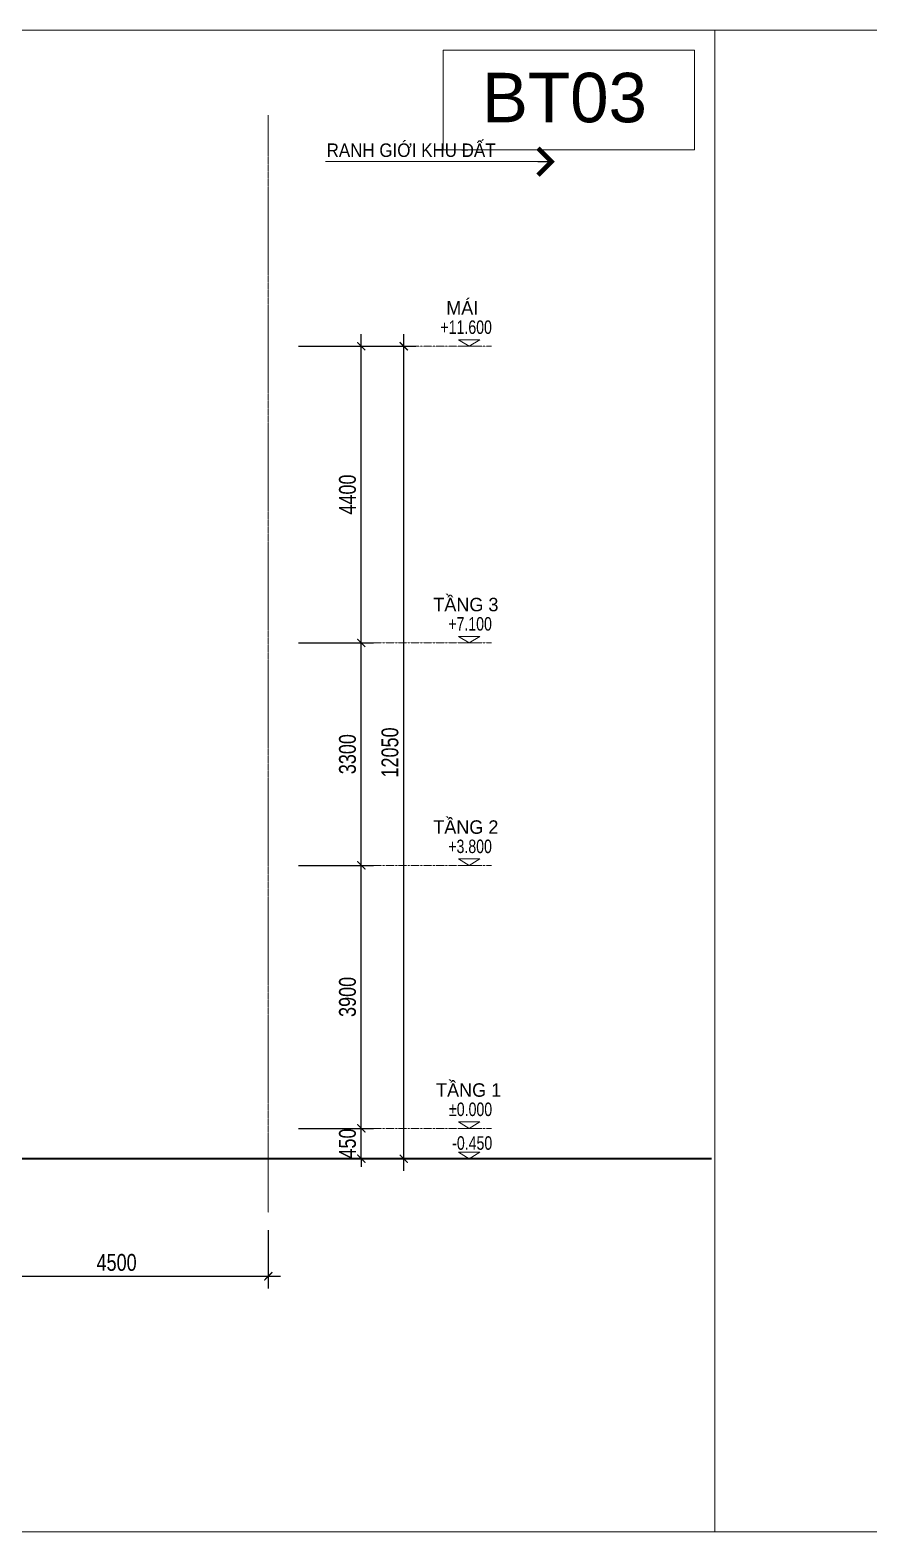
# Model space of a CAD drawing. Header units: millimetres. Extents: x 33748 to 451939, y -263262 to 62681.
# Drawn here: x 295289 to 307735, y -83068 to -60793 of the extents above; entities that cross this region are included whole.
import ezdxf
from ezdxf.enums import TextEntityAlignment as Align

# ---------------------------------------------------------------- set-up
doc = ezdxf.new("R2010")
doc.units = ezdxf.units.MM
doc.header["$PDMODE"] = 98
doc.linetypes.add('CENTER', pattern=[50.8, 31.75, -6.35, 6.35, -6.35])
doc.linetypes.add('HIDDEN', pattern=[0.375, 0.25, -0.125])
doc.layers.get('Defpoints').update_dxf_attribs({"color": 202, "lineweight": 13})
for name, color, linetype, lineweight in [('-CENTER', 143, 'CENTER', 13), ('-DIM', 9, 'Continuous', 13), ('-KH', 143, 'Continuous', 13), ('-LINE1', 7, 'Continuous', 18), ('-RANH GIOI KHU DAT', 12, 'CENTER', 18), ('-TEXT', 7, 'Continuous', 15), ('-WALL', 4, 'Continuous', 35), ('A72', 9, 'Continuous', 5)]:
    doc.layers.add(name, color=color, linetype=linetype, lineweight=lineweight)
doc.layers.add('12. NET DIM', color=9, linetype='Continuous')
doc.styles.add('1', font='arial.ttf')
doc.styles.add('AVANH', font='', dxfattribs={"width": 0.8})
doc.styles.add('vnavanth', font='', dxfattribs={"width": 0.8})
doc.styles.add('X-5M-DH-TUM1$0$AVANTH', font='arial.ttf', dxfattribs={"width": 0.9})
doc.styles.add('X-ALL-SECTION$0$ROMANS', font='arial.ttf')
doc.styles.get('AVANH').set_extended_font_data('.VnAvantH')
doc.styles.get('vnavanth').set_extended_font_data('.VnAvantH')
doc.dimstyles.new('C_100A3', dxfattribs={"dimscale": 100, "dimtxt": 2.5, "dimasz": 1.2, "dimexe": 1.8, "dimexo": 0, "dimgap": 0.75, "dimtad": 1, "dimdec": 0, "dimzin": 0, "dimdsep": 46, "dimtxsty": 'AVANH', "dimblk": 'ARCHTICK', "dimcen": 0, "dimdle": 1.8, "dimclrd": 256, "dimclre": 256, "dimclrt": 7, "dimadec": 0, "dimazin": 0, "dimtfac": 0.0001, "dimtdec": 0, "dimtix": 1, "dimtmove": 2, "dimatfit": 3, "dimldrblk": 'ARCHTICK', "dimfxl": 1.8, "dimtolj": 1, "dimtzin": 0, "dimarcsym": 0})
doc.dimstyles.new('X-ALL-SECTION$0$ARROWS', dxfattribs={"dimscale": 100, "dimtxt": 2, "dimasz": 1, "dimexe": 2, "dimexo": 5, "dimgap": 1, "dimtad": 1, "dimdec": 0, "dimzin": 0, "dimdsep": 46, "dimtxsty": 'X-ALL-SECTION$0$ROMANS', "dimblk": 'X-ALL-SECTION$0$ARROWS', "dimcen": 0, "dimclrd": 256, "dimclre": 256, "dimclrt": 256, "dimazin": 0, "dimtfac": 0.5, "dimtdec": 0, "dimtofl": 0, "dimtmove": 2, "dimatfit": 3, "dimldrblk": 'X-ALL-SECTION$0$ARROWS', "dimfxl": 1, "dimtolj": 1, "dimtzin": 0, "dimlwd": -1, "dimlwe": -1, "dimarcsym": 0})

# ---------------------------------------------------------------- blocks, each defined once
blk = doc.blocks.new('_ARCHTICK')
at = {"const_width": 0.15}
blk.add_lwpolyline([(-0.5, -0.5), (0.5, 0.5)], dxfattribs=at)
blk = doc.blocks.new('*D332')
at = {"layer": '12. NET DIM', "lineweight": -2, "transparency": 16777216}
for p, q in [((294323, -78591), (294323, -79456)), ((298823, -78591), (298823, -79456)), ((294143, -79276), (299003, -79276))]:
    blk.add_line(p, q, dxfattribs=at)
at = {"layer": 'Defpoints', "color": 0, "transparency": 16777216}
for p in [(294323, -78591), (298823, -78591), (298823, -79276)]:
    blk.add_point(p, dxfattribs=at)
at = {"layer": '12. NET DIM', "lineweight": -2, "transparency": 16777216, "xscale": 120, "yscale": 120, "zscale": 120, "rotation": 180}
blk.add_blockref('_ARCHTICK', (294323, -79276), dxfattribs=at)
at = {"layer": '12. NET DIM', "lineweight": -2, "transparency": 16777216, "xscale": 120, "yscale": 120, "zscale": 120}
blk.add_blockref('_ARCHTICK', (298823, -79276), dxfattribs=at)
at = {"layer": '12. NET DIM', "color": 7, "transparency": 16777216, "insert": (296573, -79072), "char_height": 250, "attachment_point": 5, "style": 'AVANH'}
blk.add_mtext('\\A1;4500', dxfattribs=at)
blk = doc.blocks.new('X-ALL-SECTION$0$ARROWS')
blk.add_line((-1, 0), (0, 0))
at = {"const_width": 0.35}
blk.add_lwpolyline([(-1, -1), (0, 0), (-1, 1)], dxfattribs=at)
blk = doc.blocks.new('*D696')
at = {"layer": '-DIM', "lineweight": -2, "transparency": 16777216}
for p, q in [((300203, -77263), (300203, -73003)), ((299273, -73183), (300383, -73183)), ((299273, -77083), (300383, -77083))]:
    blk.add_line(p, q, dxfattribs=at)
at = {"layer": 'Defpoints', "color": 0, "transparency": 16777216}
for p in [(299273, -73183), (300203, -73183), (299273, -77083)]:
    blk.add_point(p, dxfattribs=at)
at = {"layer": '-DIM', "lineweight": -2, "transparency": 16777216, "xscale": 120, "yscale": 120, "zscale": 120}
for p, rotation in [((300203, -73183), 90), ((300203, -77083), 270)]:
    blk.add_blockref('_ARCHTICK', p, dxfattribs=dict(at, rotation=rotation))
at = {"layer": '-DIM', "color": 7, "transparency": 16777216, "insert": (299999, -75133), "char_height": 250, "attachment_point": 5, "rotation": 90, "style": 'AVANH'}
blk.add_mtext('\\A1;3900', dxfattribs=at)
blk = doc.blocks.new('*D697')
at = {"layer": '-DIM', "lineweight": -2, "transparency": 16777216}
for p, q in [((300203, -73363), (300203, -69703)), ((299273, -69883), (300383, -69883)), ((299273, -73183), (300383, -73183))]:
    blk.add_line(p, q, dxfattribs=at)
at = {"layer": 'Defpoints', "color": 0, "transparency": 16777216}
for p in [(299273, -69883), (300203, -69883), (299273, -73183)]:
    blk.add_point(p, dxfattribs=at)
at = {"layer": '-DIM', "lineweight": -2, "transparency": 16777216, "xscale": 120, "yscale": 120, "zscale": 120}
for p, rotation in [((300203, -69883), 90), ((300203, -73183), 270)]:
    blk.add_blockref('_ARCHTICK', p, dxfattribs=dict(at, rotation=rotation))
at = {"layer": '-DIM', "color": 7, "transparency": 16777216, "insert": (299999, -71533), "char_height": 250, "attachment_point": 5, "rotation": 90, "style": 'AVANH'}
blk.add_mtext('\\A1;3300', dxfattribs=at)
blk = doc.blocks.new('*D698')
at = {"layer": '-DIM', "lineweight": -2, "transparency": 16777216}
for p, q in [((299273, -65483), (300383, -65483)), ((300203, -70063), (300203, -65303)), ((299273, -69883), (300383, -69883))]:
    blk.add_line(p, q, dxfattribs=at)
at = {"layer": 'Defpoints', "color": 0, "transparency": 16777216}
for p in [(299273, -65483), (300203, -65483), (299273, -69883)]:
    blk.add_point(p, dxfattribs=at)
at = {"layer": '-DIM', "lineweight": -2, "transparency": 16777216, "xscale": 120, "yscale": 120, "zscale": 120}
for p, rotation in [((300203, -65483), 90), ((300203, -69883), 270)]:
    blk.add_blockref('_ARCHTICK', p, dxfattribs=dict(at, rotation=rotation))
at = {"layer": '-DIM', "color": 7, "transparency": 16777216, "insert": (299999, -67683), "char_height": 250, "attachment_point": 5, "rotation": 90, "style": 'AVANH'}
blk.add_mtext('\\A1;4400', dxfattribs=at)
blk = doc.blocks.new('*D699')
at = {"layer": '-DIM', "lineweight": -2, "transparency": 16777216}
for p, q in [((300203, -77083), (300203, -76963)), ((299273, -77083), (300383, -77083)), ((300203, -77533), (300203, -77083)), ((299273, -77533), (300383, -77533)), ((300203, -77533), (300203, -77653))]:
    blk.add_line(p, q, dxfattribs=at)
at = {"layer": 'Defpoints', "color": 0, "transparency": 16777216}
for p in [(299273, -77083), (300203, -77083), (299273, -77533)]:
    blk.add_point(p, dxfattribs=at)
at = {"layer": '-DIM', "lineweight": -2, "transparency": 16777216, "xscale": 120, "yscale": 120, "zscale": 120}
for p, rotation in [((300203, -77083), 270), ((300203, -77533), 90)]:
    blk.add_blockref('_ARCHTICK', p, dxfattribs=dict(at, rotation=rotation))
at = {"layer": '-DIM', "color": 7, "transparency": 16777216, "insert": (299999, -77308), "char_height": 250, "attachment_point": 5, "rotation": 90, "style": 'AVANH'}
blk.add_mtext('\\A1;450', dxfattribs=at)
blk = doc.blocks.new('*D700')
at = {"layer": '-DIM', "lineweight": -2, "transparency": 16777216}
for p, q in [((299273, -65483), (301013, -65483)), ((300833, -77713), (300833, -65303)), ((299273, -77533), (301013, -77533))]:
    blk.add_line(p, q, dxfattribs=at)
at = {"layer": 'Defpoints', "color": 0, "transparency": 16777216}
for p in [(299273, -65483), (300833, -65483), (299273, -77533)]:
    blk.add_point(p, dxfattribs=at)
at = {"layer": '-DIM', "lineweight": -2, "transparency": 16777216, "xscale": 120, "yscale": 120, "zscale": 120}
for p, rotation in [((300833, -65483), 90), ((300833, -77533), 270)]:
    blk.add_blockref('_ARCHTICK', p, dxfattribs=dict(at, rotation=rotation))
at = {"layer": '-DIM', "color": 7, "transparency": 16777216, "insert": (300629, -71508), "char_height": 250, "attachment_point": 5, "rotation": 90, "style": 'AVANH'}
blk.add_mtext('\\A1;12050', dxfattribs=at)

msp = doc.modelspace()

# ---------------------------------------------------------------- linework, layer by layer
at = {"layer": '-CENTER', "ltscale": 0.1}
for p, q in [((302134.2, -65483.2), (299273.2, -65483.2)), ((302134.2, -69883.3), (299273.2, -69883.3)), ((302134.2, -73183.3), (299273.2, -73183.3)), ((302134.2, -77083.3), (299273.2, -77083.3)), ((302134.2, -77533.3), (299273.2, -77533.3))]:
    msp.add_line(p, q, dxfattribs=at)
at = {"layer": '-KH'}
for p, q in [((301952.2, -65483.2), (301652.3, -65483.2)), ((301952.2, -69883.3), (301652.3, -69883.3)), ((301952.2, -73183.3), (301652.3, -73183.3)), ((301952.2, -77083.3), (301652.3, -77083.3)), ((301952.2, -77533.3), (301652.3, -77533.3))]:
    msp.add_line(p, q, dxfattribs=at)
for points in [[(301643.2, -65387.2), (301961.3, -65387.2), (301802.3, -65483.2)], [(301643.2, -69787.3), (301961.3, -69787.3), (301802.3, -69883.3)], [(301643.2, -73087.3), (301961.3, -73087.3), (301802.3, -73183.3)], [(301643.2, -76987.3), (301961.3, -76987.3), (301802.3, -77083.3)], [(301643.2, -77437.3), (301961.3, -77437.3), (301802.3, -77533.3)]]:
    msp.add_lwpolyline(points, close=True, dxfattribs=at)
for points in [[(301802.3, -65483.2), (301802.3, -65387.2), (301643.2, -65387.2), (301802.3, -65483.2)], [(301802.3, -69883.3), (301802.3, -69787.3), (301643.2, -69787.3), (301802.3, -69883.3)], [(301802.3, -73183.3), (301802.3, -73087.3), (301643.2, -73087.3), (301802.3, -73183.3)], [(301802.3, -77083.3), (301802.3, -76987.3), (301643.2, -76987.3), (301802.3, -77083.3)], [(301802.3, -77533.3), (301802.3, -77437.3), (301643.2, -77437.3), (301802.3, -77533.3)]]:
    msp.add_solid(points, dxfattribs=at)
at = {"layer": '-LINE1'}
msp.add_lwpolyline([(305148.4, -61092.3), (301417.2, -61092.3), (301417.2, -62570.1), (305148.4, -62570.1)], close=True, dxfattribs=at)
at = {"layer": '-RANH GIOI KHU DAT', "linetype": 'HIDDEN', "ltscale": 10}
msp.add_lwpolyline([(298823.2, -78331.4), (298823.2, -62052.8)], dxfattribs=at)
at = {"layer": '-WALL'}
msp.add_lwpolyline([(305399.5, -77533.3), (273899.5, -77533.3)], dxfattribs=at)
at = {"layer": 'Defpoints'}
for points in [[(273947.2, -83068.4), (305447.2, -83068.4), (305447.2, -60793.4), (273947.2, -60793.4)], [(305447.2, -83068.4), (336947.2, -83068.4), (336947.2, -60793.4), (305447.2, -60793.4)]]:
    msp.add_lwpolyline(points, close=True, dxfattribs=at)

# ---------------------------------------------------------------- texts
at = {"layer": '-TEXT', "color": 4, "style": '1'}
msp.add_text('BT03', height=733.71, dxfattribs=at).set_placement((303216.6, -62381.5), align=Align.BOTTOM_CENTER)
at = {"layer": '-TEXT', "color": 2, "style": 'X-5M-DH-TUM1$0$AVANTH', "width": 0.9}
msp.add_text('RANH GIỚI KHU ĐẤT', height=200, dxfattribs=at).set_placement((299688.7, -62675.5))
at = {"layer": '-TEXT', "color": 2, "style": 'vnavanth'}
for s, height, p in [('M¸I', 200, (301463.1, -65013.9)), ('TÇNG 3', 200, (301271.6, -69414.1)), ('TÇNG 2', 199.96, (301271.2, -72714.1)), ('TÇNG 1', 199.96, (301312.3, -76614.1))]:
    msp.add_text(s, height=height, dxfattribs=at).set_placement(p)
at = {"layer": '-TEXT', "style": '1', "width": 0.75}
for s, p in [('+11.600', (301377.3, -65299.9)), ('+7.100', (301493.8, -69700)), ('+3.800', (301493.8, -73000)), ('%%P0.000', (301504.9, -76900)), ('-0.450', (301551.5, -77399.9))]:
    msp.add_text(s, height=200, dxfattribs=at).set_placement(p)

# ---------------------------------------------------------------- dimensions: what is measured, and where the dimension line sits
at = {"layer": '-DIM'}
for base, p1, p2, picture, middle in [((300203.4, -65483.2), (299273.2, -69883.3), (299273.2, -65483.2), '*D698', (299999.1, -67683.3)), ((300833.3, -65483.2), (299273.2, -77533.3), (299273.2, -65483.2), '*D700', (300629, -71508.3)), ((300203.4, -69883.3), (299273.2, -73183.3), (299273.2, -69883.3), '*D697', (299999.1, -71533.3)), ((300203.4, -73183.3), (299273.2, -77083.3), (299273.2, -73183.3), '*D696', (299999.1, -75133.3)), ((300203.4, -77083.3), (299273.2, -77533.3), (299273.2, -77083.3), '*D699', (299999.1, -77308.3))]:
    dim = msp.add_linear_dim(base=base, p1=p1, p2=p2, angle=90, dimstyle='C_100A3', dxfattribs=at)
    dim.commit()
    dim.dimension.update_dxf_attribs({"geometry": picture, "text_midpoint": middle})
at = {"layer": '12. NET DIM'}
dim = msp.add_linear_dim(base=(298823.2, -79276.4), p1=(294323.2, -78590.6), p2=(298823.2, -78590.6), angle=180, dimstyle='C_100A3', dxfattribs=at)
dim.commit()
dim.dimension.update_dxf_attribs({"geometry": '*D332', "text_midpoint": (296573.2, -79072.1)})

# ---------------------------------------------------------------- leaders
at = {"layer": 'A72'}
msp.add_leader([(303023.5, -62745.5), (299672.5, -62745.5)], dimstyle='X-ALL-SECTION$0$ARROWS', override={"dimasz": 2, "dimtad": 0}, dxfattribs=at)

doc.saveas('drawing.dxf')
